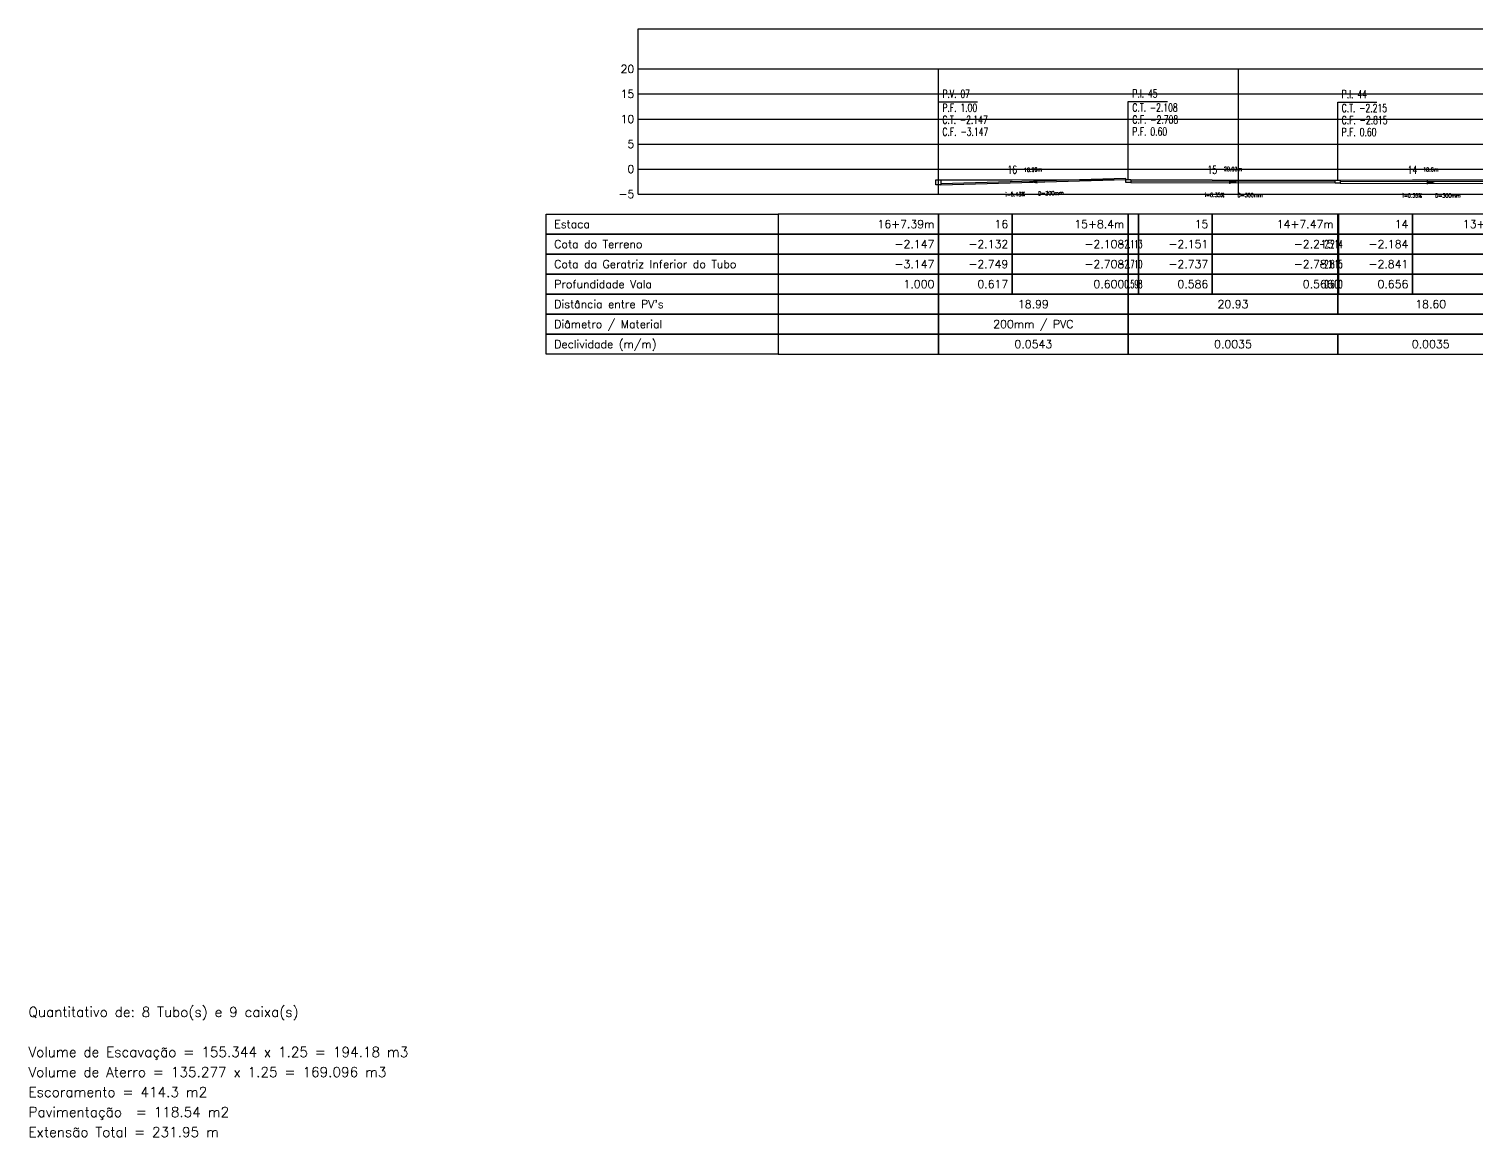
# Model space of a CAD drawing. Extents: x -6997814 to 14282083, y -16 to 289481930.
# Drawn here: x 363287.9 to 363432.6, y 7352505.4 to 7352616.1 of the extents above; entities that cross this region are included whole.
import ezdxf
from ezdxf.enums import TextEntityAlignment as Align

# ---------------------------------------------------------------- set-up
doc = ezdxf.new("R2010")
doc.units = 0
doc.header["$LTSCALE"] = 6.5
for name, color, linetype in [('MURO', 251, 'CONTINUOUS'), ('PS_IND_COMPRIMENTO', 7, 'CONTINUOUS'), ('PS_IND_DIAMETRO', 7, 'CONTINUOUS'), ('PS_IND_FLUXO', 3, 'CONTINUOUS'), ('PS_IND_INCLINACAO', 7, 'CONTINUOUS'), ('PS_PERFIL_CAIXAS', 7, 'CONTINUOUS'), ('PS_PERFIL_COTA_LIN', 7, 'CONTINUOUS'), ('PS_PERFIL_COTA_TXT', 5, 'CONTINUOUS'), ('PS_PERFIL_GRADE', 8, 'CONTINUOUS'), ('PS_PERFIL_TERRENO', 3, 'CONTINUOUS'), ('PS_PERFIL_TUBO', 7, 'CONTINUOUS'), ('PS_PONTOS_IDENTIFICACAO_LIN', 7, 'CONTINUOUS'), ('PS_PONTOS_IDENTIFICACAO_TXT', 7, 'CONTINUOUS')]:
    doc.layers.add(name, color=color, linetype=linetype)
doc.styles.add('ROMANS', font='romans.shx')
doc.styles.get("Standard").update_dxf_attribs({"font": 'simplex.shx'})

# ---------------------------------------------------------------- blocks, each defined once
blk = doc.blocks.new('*U529')
at = {"layer": 'PS_PERFIL_GRADE', "linetype": 'Continuous', "lineweight": -2}
for p, q in [((0, 0), (0, 12.5)), ((0, 12.5), (330, 12.5)), ((30, 0), (30, 12.5)), ((60, 0), (60, 12.5)), ((90, 0), (90, 12.5)), ((120, 0), (120, 12.5)), ((150, 0), (150, 12.5)), ((180, 0), (180, 12.5)), ((210, 0), (210, 12.5)), ((240, 0), (240, 12.5)), ((270, 0), (270, 12.5)), ((300, 0), (300, 12.5)), ((330, 0), (330, 12.5)), ((0, 10), (330, 10)), ((0, 7.5), (330, 7.5)), ((0, 5), (330, 5)), ((0, 2.5), (330, 2.5)), ((0, 0), (330, 0))]:
    blk.add_line(p, q, dxfattribs=at)
blk.add_lwpolyline([(0, 12.5), (0, 16.5), (330, 16.5), (330, 12.5)], dxfattribs=at)
at = {"layer": 'PS_PERFIL_GRADE', "lineweight": -2}
for s, p in [('20', (-0.4, 12.5)), ('15', (-0.4, 10)), ('10', (-0.4, 7.5)), ('5', (-0.4, 5)), ('0', (-0.4, 2.5)), ('-5', (-0.4, 0))]:
    blk.add_text(s, height=0.8, dxfattribs=at).set_placement(p, align=Align.MIDDLE_RIGHT)

msp = doc.modelspace()

# ---------------------------------------------------------------- linework, layer by layer
at = {"layer": 'PS_IND_FLUXO', "lineweight": -2}
for points in [[(363388.72682, 7352600.88353, 0.4, 0, 0), (363387.92713, 7352600.86122, 0, 0, 0)], [(363407.8851, 7352600.84164, 0.4, 0, 0), (363408.68509, 7352600.84021, 0, 0, 0)], [(363427.64831, 7352600.79016, 0.4, 0, 0), (363428.44831, 7352600.78873, 0, 0, 0)]]:
    msp.add_lwpolyline(points, format="xyseb", dxfattribs=at)
at = {"layer": 'PS_PERFIL_CAIXAS', "linetype": 'Continuous', "lineweight": -2}
for points in [[(363378.58263, 7352601.06452), (363379.08263, 7352601.06452), (363379.08263, 7352600.56452), (363378.58263, 7352600.56452)], [(363397.57132, 7352601.08422), (363398.07132, 7352601.08422), (363398.07132, 7352600.78422), (363397.57132, 7352600.78422)], [(363418.49887, 7352601.03062), (363418.99887, 7352601.03062), (363418.99887, 7352600.73062), (363418.49887, 7352600.73062)]]:
    msp.add_lwpolyline(points, close=True, dxfattribs=at)
at = {"layer": 'PS_PERFIL_COTA_LIN', "linetype": 'Continuous', "lineweight": -2}
for points in [[(363362.83263, 7352597.63802), (363362.83263, 7352595.63802), (363339.63263, 7352595.63802), (363339.63263, 7352597.63802)], [(363362.83263, 7352597.63802), (363362.83263, 7352595.63802), (363378.83263, 7352595.63802), (363378.83263, 7352597.63802)], [(363378.83263, 7352597.63802), (363378.83263, 7352595.63802), (363386.21852, 7352595.63802), (363386.21852, 7352597.63802)], [(363386.21852, 7352597.63802), (363386.21852, 7352595.63802), (363397.82132, 7352595.63802), (363397.82132, 7352597.63802)], [(363397.82132, 7352597.63802), (363397.82132, 7352595.63802), (363398.83263, 7352595.63802), (363398.83263, 7352597.63802)], [(363398.83263, 7352597.63802), (363398.83263, 7352595.63802), (363406.21852, 7352595.63802), (363406.21852, 7352597.63802)], [(363406.21852, 7352597.63802), (363406.21852, 7352595.63802), (363418.74887, 7352595.63802), (363418.74887, 7352597.63802)], [(363418.74887, 7352597.63802), (363418.74887, 7352595.63802), (363418.83263, 7352595.63802), (363418.83263, 7352597.63802)], [(363418.83263, 7352597.63802), (363418.83263, 7352595.63802), (363426.21852, 7352595.63802), (363426.21852, 7352597.63802)], [(363426.21852, 7352597.63802), (363426.21852, 7352595.63802), (363437.34774, 7352595.63802), (363437.34774, 7352597.63802)], [(363362.83263, 7352595.63802), (363362.83263, 7352593.63802), (363339.63263, 7352593.63802), (363339.63263, 7352595.63802)], [(363362.83263, 7352595.63802), (363362.83263, 7352593.63802), (363378.83263, 7352593.63802), (363378.83263, 7352595.63802)], [(363378.83263, 7352595.63802), (363378.83263, 7352593.63802), (363386.21852, 7352593.63802), (363386.21852, 7352595.63802)], [(363386.21852, 7352595.63802), (363386.21852, 7352593.63802), (363397.82132, 7352593.63802), (363397.82132, 7352595.63802)], [(363397.82132, 7352595.63802), (363397.82132, 7352593.63802), (363398.83263, 7352593.63802), (363398.83263, 7352595.63802)], [(363398.83263, 7352595.63802), (363398.83263, 7352593.63802), (363406.21852, 7352593.63802), (363406.21852, 7352595.63802)], [(363406.21852, 7352595.63802), (363406.21852, 7352593.63802), (363418.74887, 7352593.63802), (363418.74887, 7352595.63802)], [(363418.74887, 7352595.63802), (363418.74887, 7352593.63802), (363418.83263, 7352593.63802), (363418.83263, 7352595.63802)], [(363418.83263, 7352595.63802), (363418.83263, 7352593.63802), (363426.21852, 7352593.63802), (363426.21852, 7352595.63802)], [(363426.21852, 7352595.63802), (363426.21852, 7352593.63802), (363437.34774, 7352593.63802), (363437.34774, 7352595.63802)], [(363362.83263, 7352593.63802), (363362.83263, 7352591.63802), (363339.63263, 7352591.63802), (363339.63263, 7352593.63802)], [(363362.83263, 7352593.63802), (363362.83263, 7352591.63802), (363378.83263, 7352591.63802), (363378.83263, 7352593.63802)], [(363378.83263, 7352593.63802), (363378.83263, 7352591.63802), (363386.21852, 7352591.63802), (363386.21852, 7352593.63802)], [(363386.21852, 7352593.63802), (363386.21852, 7352591.63802), (363397.82132, 7352591.63802), (363397.82132, 7352593.63802)], [(363397.82132, 7352593.63802), (363397.82132, 7352591.63802), (363398.83263, 7352591.63802), (363398.83263, 7352593.63802)], [(363398.83263, 7352593.63802), (363398.83263, 7352591.63802), (363406.21852, 7352591.63802), (363406.21852, 7352593.63802)], [(363406.21852, 7352593.63802), (363406.21852, 7352591.63802), (363418.74887, 7352591.63802), (363418.74887, 7352593.63802)], [(363418.74887, 7352593.63802), (363418.74887, 7352591.63802), (363418.83263, 7352591.63802), (363418.83263, 7352593.63802)], [(363418.83263, 7352593.63802), (363418.83263, 7352591.63802), (363426.21852, 7352591.63802), (363426.21852, 7352593.63802)], [(363426.21852, 7352593.63802), (363426.21852, 7352591.63802), (363437.34774, 7352591.63802), (363437.34774, 7352593.63802)], [(363362.83263, 7352591.63802), (363362.83263, 7352589.63802), (363339.63263, 7352589.63802), (363339.63263, 7352591.63802)], [(363362.83263, 7352591.63802), (363362.83263, 7352589.63802), (363378.83263, 7352589.63802), (363378.83263, 7352591.63802)], [(363378.83263, 7352591.63802), (363378.83263, 7352589.63802), (363386.21852, 7352589.63802), (363386.21852, 7352591.63802)], [(363386.21852, 7352591.63802), (363386.21852, 7352589.63802), (363397.82132, 7352589.63802), (363397.82132, 7352591.63802)], [(363397.82132, 7352591.63802), (363397.82132, 7352589.63802), (363398.83263, 7352589.63802), (363398.83263, 7352591.63802)], [(363398.83263, 7352591.63802), (363398.83263, 7352589.63802), (363406.21852, 7352589.63802), (363406.21852, 7352591.63802)], [(363406.21852, 7352591.63802), (363406.21852, 7352589.63802), (363418.74887, 7352589.63802), (363418.74887, 7352591.63802)], [(363418.74887, 7352591.63802), (363418.74887, 7352589.63802), (363418.83263, 7352589.63802), (363418.83263, 7352591.63802)], [(363418.83263, 7352591.63802), (363418.83263, 7352589.63802), (363426.21852, 7352589.63802), (363426.21852, 7352591.63802)], [(363426.21852, 7352591.63802), (363426.21852, 7352589.63802), (363437.34774, 7352589.63802), (363437.34774, 7352591.63802)], [(363362.83263, 7352589.63802), (363362.83263, 7352587.63802), (363339.63263, 7352587.63802), (363339.63263, 7352589.63802)], [(363362.83263, 7352589.63802), (363362.83263, 7352587.63802), (363378.83263, 7352587.63802), (363378.83263, 7352589.63802)], [(363378.83263, 7352589.63802), (363378.83263, 7352587.63802), (363397.82132, 7352587.63802), (363397.82132, 7352589.63802)], [(363397.82132, 7352589.63802), (363397.82132, 7352587.63802), (363418.74887, 7352587.63802), (363418.74887, 7352589.63802)], [(363418.74887, 7352589.63802), (363418.74887, 7352587.63802), (363437.34774, 7352587.63802), (363437.34774, 7352589.63802)], [(363362.83263, 7352587.63802), (363362.83263, 7352585.63802), (363339.63263, 7352585.63802), (363339.63263, 7352587.63802)], [(363362.83263, 7352587.63802), (363362.83263, 7352585.63802), (363378.83263, 7352585.63802), (363378.83263, 7352587.63802)], [(363378.83263, 7352587.63802), (363378.83263, 7352585.63802), (363397.82132, 7352585.63802), (363397.82132, 7352587.63802)], [(363397.82132, 7352587.63802), (363397.82132, 7352585.63802), (363627.68403, 7352585.63802), (363627.68403, 7352587.63802)], [(363362.83263, 7352585.63802), (363362.83263, 7352583.63802), (363339.63263, 7352583.63802), (363339.63263, 7352585.63802)], [(363362.83263, 7352585.63802), (363362.83263, 7352583.63802), (363378.83263, 7352583.63802), (363378.83263, 7352585.63802)], [(363378.83263, 7352585.63802), (363378.83263, 7352583.63802), (363397.82132, 7352583.63802), (363397.82132, 7352585.63802)], [(363397.82132, 7352585.63802), (363397.82132, 7352583.63802), (363418.74887, 7352583.63802), (363418.74887, 7352585.63802)], [(363418.74887, 7352585.63802), (363418.74887, 7352583.63802), (363437.34774, 7352583.63802), (363437.34774, 7352585.63802)]]:
    msp.add_lwpolyline(points, close=True, dxfattribs=at)
for points in [[(363378.83263, 7352589.63802), (363386.21852, 7352589.63802)], [(363397.82132, 7352589.63802), (363398.83263, 7352589.63802)], [(363398.83263, 7352589.63802), (363406.21852, 7352589.63802)], [(363406.21852, 7352589.63802), (363418.74887, 7352589.63802)], [(363418.83263, 7352589.63802), (363426.21852, 7352589.63802)], [(363362.83263, 7352587.63802), (363378.83263, 7352587.63802)], [(363378.83263, 7352587.63802), (363386.21852, 7352587.63802)], [(363378.83263, 7352587.63802), (363386.21852, 7352587.63802)], [(363397.82132, 7352587.63802), (363398.83263, 7352587.63802)], [(363397.82132, 7352587.63802), (363398.83263, 7352587.63802)], [(363398.83263, 7352587.63802), (363406.21852, 7352587.63802)], [(363398.83263, 7352587.63802), (363406.21852, 7352587.63802)], [(363406.21852, 7352587.63802), (363418.74887, 7352587.63802)], [(363406.21852, 7352587.63802), (363418.74887, 7352587.63802)], [(363418.74887, 7352587.63802), (363418.83263, 7352587.63802)], [(363418.83263, 7352587.63802), (363426.21852, 7352587.63802)], [(363418.83263, 7352587.63802), (363426.21852, 7352587.63802)], [(363426.21852, 7352587.63802), (363437.34774, 7352587.63802)], [(363362.83263, 7352585.63802), (363378.83263, 7352585.63802)], [(363378.83263, 7352585.63802), (363386.21852, 7352585.63802)], [(363378.83263, 7352585.63802), (363386.21852, 7352585.63802)], [(363397.82132, 7352585.63802), (363398.83263, 7352585.63802)], [(363397.82132, 7352585.63802), (363398.83263, 7352585.63802)], [(363398.83263, 7352585.63802), (363406.21852, 7352585.63802)], [(363398.83263, 7352585.63802), (363406.21852, 7352585.63802)], [(363406.21852, 7352585.63802), (363418.74887, 7352585.63802)], [(363406.21852, 7352585.63802), (363418.74887, 7352585.63802)], [(363418.74887, 7352585.63802), (363418.83263, 7352585.63802)], [(363418.83263, 7352585.63802), (363426.21852, 7352585.63802)], [(363418.83263, 7352585.63802), (363426.21852, 7352585.63802)], [(363426.21852, 7352585.63802), (363437.34774, 7352585.63802)], [(363378.83263, 7352583.63802), (363386.21852, 7352583.63802)], [(363397.82132, 7352583.63802), (363398.83263, 7352583.63802)], [(363398.83263, 7352583.63802), (363406.21852, 7352583.63802)], [(363406.21852, 7352583.63802), (363418.74887, 7352583.63802)], [(363418.83263, 7352583.63802), (363426.21852, 7352583.63802)]]:
    msp.add_lwpolyline(points, dxfattribs=at)
at = {"layer": 'PS_PERFIL_TERRENO', "linetype": 'Continuous', "lineweight": -2}
msp.add_lwpolyline([(363378.83263, 7352601.06452), (363378.83263, 7352601.06452), (363378.83263, 7352601.06452), (363386.21852, 7352601.07219), (363386.21852, 7352601.07219), (363397.82132, 7352601.08422), (363397.82132, 7352601.08422), (363397.82132, 7352601.08422), (363397.82132, 7352601.08422), (363397.82132, 7352601.08422), (363406.21852, 7352601.06272), (363406.21852, 7352601.06272), (363418.74887, 7352601.03062), (363418.74887, 7352601.03062), (363418.74887, 7352601.03062), (363418.74887, 7352601.03062), (363418.74887, 7352601.03062), (363426.21852, 7352601.04594), (363426.21852, 7352601.04594), (363437.34774, 7352601.06877)], dxfattribs=at)
at = {"layer": 'PS_PERFIL_TUBO', "linetype": 'Continuous', "lineweight": -2}
for points in [[(363379.08263, 7352600.56452), (363397.57132, 7352601.08022), (363397.57132, 7352601.18022), (363379.08263, 7352600.66452)], [(363398.07132, 7352600.78422), (363418.49887, 7352600.74762), (363418.49887, 7352600.89762), (363398.07132, 7352600.93422)], [(363418.99887, 7352600.73062), (363437.09774, 7352600.69827), (363437.09774, 7352600.84827), (363418.99887, 7352600.88062)]]:
    msp.add_lwpolyline(points, close=True, dxfattribs=at)
at = {"layer": 'PS_PONTOS_IDENTIFICACAO_LIN', "linetype": 'Continuous', "lineweight": -2}
for points in [[(363378.83263, 7352601.06452), (363378.83263, 7352608.86452), (363382.75263, 7352608.86452)], [(363397.82132, 7352601.08422), (363397.82132, 7352608.88422), (363401.74132, 7352608.88422)], [(363418.74887, 7352601.03062), (363418.74887, 7352608.83062), (363422.66887, 7352608.83062)]]:
    msp.add_lwpolyline(points, dxfattribs=at)

# ---------------------------------------------------------------- block references
at = {"layer": 'PS_PERFIL_GRADE', "lineweight": -2}
msp.add_blockref('*U529', (363348.83263, 7352599.63802), dxfattribs=at)

# ---------------------------------------------------------------- texts
at = {"layer": 'MURO', "color": 7, "lineweight": -2, "style": 'ROMANS'}
for s, p in [('Quantitativo de: 8 Tubo(s) e 9 caixa(s)', (363287.87581, 7352517.39604)), ('Volume de Escavação = 155.344 x 1.25 = 194.18 m3', (363287.87581, 7352513.39604)), ('Volume de Aterro = 135.277 x 1.25 = 169.096 m3', (363287.87581, 7352511.39604)), ('Escoramento = 414.3 m2', (363287.87581, 7352509.39604)), ('Pavimentação  = 118.54 m2', (363287.87581, 7352507.39604)), ('Extensão Total = 231.95 m', (363287.87581, 7352505.39604))]:
    msp.add_text(s, height=1, dxfattribs=at).set_placement(p)
at = {"layer": 'PS_IND_COMPRIMENTO', "lineweight": -2, "width": 0.8}
for s, rotation, p in [('18.99m', 1.5977212, (363388.29351, 7352602.07191)), ('20.93m', 359.8973434, (363408.28742, 7352602.14092)), ('18.6m', 359.8975894, (363428.05063, 7352602.08945))]:
    msp.add_text(s, height=0.4, rotation=rotation, dxfattribs=at).set_placement(p, align=Align.MIDDLE_CENTER)
at = {"layer": 'PS_IND_DIAMETRO', "lineweight": -2, "width": 0.8}
for s, rotation, p in [('D=200mm', 1.5977212, (363390.07976, 7352599.7208)), ('D=300mm', 359.8973434, (363410.00276, 7352599.53784)), ('D=300mm', 359.8975894, (363429.76598, 7352599.48638))]:
    msp.add_text(s, height=0.4, rotation=rotation, dxfattribs=at).set_placement(p, align=Align.MIDDLE_CENTER)
at = {"layer": 'PS_IND_INCLINACAO', "lineweight": -2, "width": 0.8}
for s, rotation, p in [('i=5.43%', 1.5977212, (363386.52115, 7352599.62154)), ('i=0.35%', 359.8973434, (363406.44277, 7352599.54422)), ('i=0.35%', 359.8975894, (363426.20599, 7352599.49274))]:
    msp.add_text(s, height=0.4, rotation=rotation, dxfattribs=at).set_placement(p, align=Align.MIDDLE_CENTER)
at = {"layer": 'PS_PERFIL_COTA_TXT', "lineweight": -2}
for s, p in [('Estaca', (363340.43263, 7352596.63802)), ('Cota do Terreno', (363340.43263, 7352594.63802)), ('Cota da Geratriz Inferior do Tubo', (363340.43263, 7352592.63802)), ('Profundidade Vala', (363340.43263, 7352590.63802)), ("Distância entre PV's", (363340.43263, 7352588.63802)), ('Diâmetro / Material', (363340.43263, 7352586.63802)), ('Declividade (m/m)', (363340.43263, 7352584.63802))]:
    msp.add_text(s, height=0.8, dxfattribs=at).set_placement(p, align=Align.MIDDLE_LEFT)
for s, p in [('16+7.39m', (363378.43263, 7352596.63802)), ('16', (363385.81852, 7352596.63802)), ('15+8.4m', (363397.42132, 7352596.63802)), ('15', (363405.81852, 7352596.63802)), ('14+7.47m', (363418.34887, 7352596.63802)), ('14', (363425.81852, 7352596.63802)), ('13+8.87m', (363436.94774, 7352596.63802)), ('-2.147', (363378.43263, 7352594.63802)), ('-2.132', (363385.81852, 7352594.63802)), ('-2.108', (363397.42132, 7352594.63802)), ('-2.151', (363405.81852, 7352594.63802)), ('-2.215', (363418.34887, 7352594.63802)), ('-2.184', (363425.81852, 7352594.63802)), ('-3.147', (363378.43263, 7352592.63802)), ('-2.749', (363385.81852, 7352592.63802)), ('-2.708', (363397.42132, 7352592.63802)), ('-2.737', (363405.81852, 7352592.63802)), ('-2.781', (363418.34887, 7352592.63802)), ('-2.841', (363425.81852, 7352592.63802)), ('1.000', (363378.43263, 7352590.63802)), ('0.617', (363385.81852, 7352590.63802)), ('0.600', (363397.42132, 7352590.63802)), ('0.586', (363405.81852, 7352590.63802)), ('0.566', (363418.34887, 7352590.63802)), ('0.656', (363425.81852, 7352590.63802))]:
    msp.add_text(s, height=0.8, dxfattribs=at).set_placement(p, align=Align.MIDDLE_RIGHT)
at = {"layer": 'PS_PERFIL_COTA_TXT', "lineweight": -2, "width": 0.5}
for s, p in [('-2.113', (363399.23263, 7352594.63802)), ('-2.214', (363419.23263, 7352594.63802)), ('-2.710', (363399.23263, 7352592.63802)), ('-2.815', (363419.23263, 7352592.63802)), ('0.598', (363399.23263, 7352590.63802)), ('0.600', (363419.23263, 7352590.63802))]:
    msp.add_text(s, height=0.8, dxfattribs=at).set_placement(p, align=Align.MIDDLE_RIGHT)
at = {"layer": 'PS_PERFIL_COTA_TXT', "lineweight": -2}
for s, p in [('18.99', (363388.32697, 7352588.63802)), ('20.93', (363408.2851, 7352588.63802)), ('18.60', (363428.04831, 7352588.63802)), ('200mm / PVC', (363388.32697, 7352586.63802)), ('0.0543', (363388.32697, 7352584.63802)), ('0.0035', (363408.2851, 7352584.63802)), ('0.0035', (363428.04831, 7352584.63802))]:
    msp.add_text(s, height=0.8, dxfattribs=at).set_placement(p, align=Align.MIDDLE_CENTER)
at = {"layer": 'PS_PONTOS_IDENTIFICACAO_TXT', "lineweight": -2, "width": 0.7}
for s, p in [('P.V. 07', (363379.23263, 7352609.26452)), ('P.I. 45', (363398.22132, 7352609.28422)), ('P.I. 44', (363419.14887, 7352609.23062)), ('P.F. 1.00', (363379.23263, 7352607.86452)), ('C.T. -2.108', (363398.22132, 7352607.88422)), ('C.T. -2.215', (363419.14887, 7352607.83062)), ('C.T. -2.147', (363379.23263, 7352606.66452)), ('C.F. -3.147', (363379.23263, 7352605.46452)), ('C.F. -2.708', (363398.22132, 7352606.68422)), ('P.F. 0.60', (363398.22132, 7352605.48422)), ('C.F. -2.815', (363419.14887, 7352606.63062)), ('P.F. 0.60', (363419.14887, 7352605.43062))]:
    msp.add_text(s, height=0.8, dxfattribs=at).set_placement(p)
for s, p in [('16', (363386.21852, 7352601.67219)), ('15', (363406.21852, 7352601.66272)), ('14', (363426.21852, 7352601.64594))]:
    msp.add_text(s, height=0.8, dxfattribs=at).set_placement(p, align=Align.CENTER)

doc.saveas('drawing.dxf')
